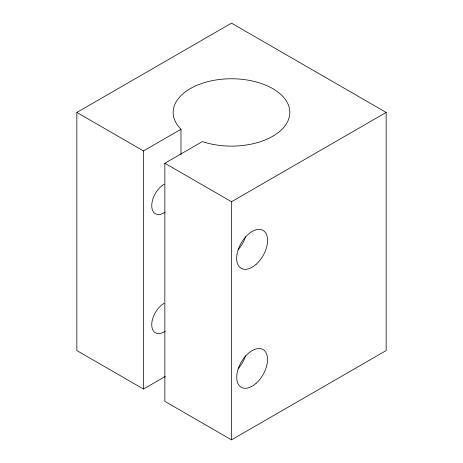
<?xml version="1.0" encoding="UTF-8"?>
<svg xmlns="http://www.w3.org/2000/svg" width="463" height="463" viewBox="0 0 463 463"><rect width="100%" height="100%" fill="white"/><g stroke="black" fill="none" stroke-linecap="round" stroke-linejoin="round"><path stroke-width="0.69" d="M76.841 112.44L231.5 23.15L386.159 112.44L386.159 350.56L231.5 439.85L164.845 401.369L164.845 163.254L202.337 141.603A58.326 33.672 0 0 0 288.941 118.291A58.326 33.672 0 0 0 221.372 79.277A58.326 33.672 0 0 0 180.987 129.281L143.495 150.926L76.841 112.44L76.841 350.56L143.495 389.042L165.366 376.413M164.845 163.254L231.5 201.735L386.159 112.44M231.5 201.735L231.5 439.85M180.987 129.281L180.987 154.532M143.495 150.926L143.495 389.042M165.193 212.158A17.496 10.105 -60 0 1 151.754 206.307A17.496 10.105 -60 0 1 164.116 184.262M165.193 331.219A17.496 10.105 -60 0 1 151.754 325.367A17.496 10.105 -60 0 1 164.116 303.317M245.587 236.691A21.871 12.628 -60 0 1 238.347 249.516M245.535 355.752A21.796 12.582 -60 0 1 238.318 368.531M256.126 264.298A21.871 12.628 -60 0 0 263.059 230.418A21.871 12.628 -60 0 0 237.183 253.359A21.871 12.628 -60 0 0 256.126 264.298M256.108 383.3A21.796 12.582 -60 0 0 263.019 349.542A21.796 12.582 -60 0 0 237.235 372.402A21.796 12.582 -60 0 0 256.108 383.3"/></g></svg>
